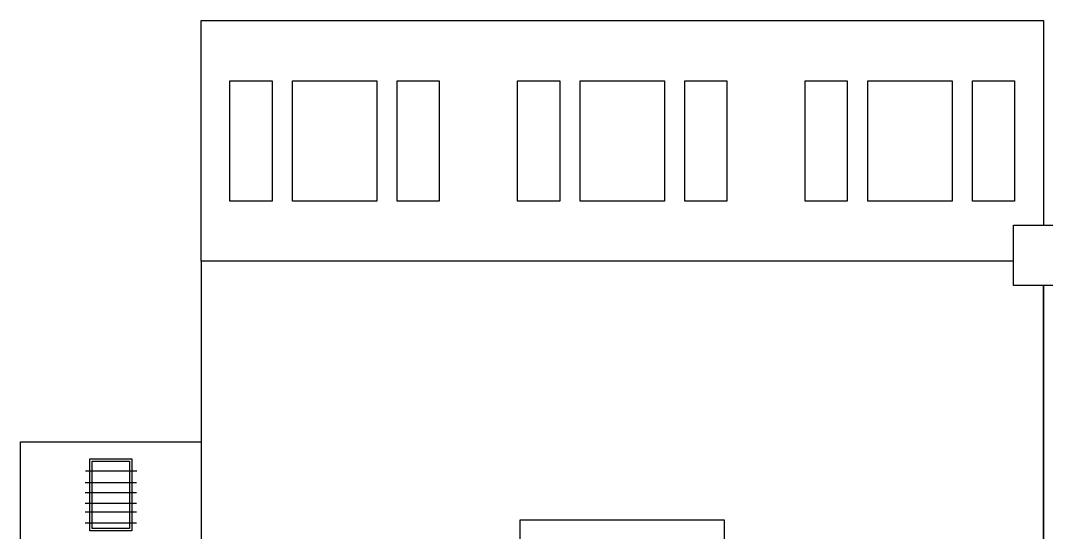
# Model space of a CAD drawing. Header units: millimetres. Extents: x -14813 to 141433, y -60308 to 84383.
# Drawn here: x 49146 to 57671, y -16629 to -12376 of the extents above; entities that cross this region are included whole.
import ezdxf

# ---------------------------------------------------------------- set-up
doc = ezdxf.new("R2010")
doc.units = ezdxf.units.MM
for name, color, linetype, lineweight in [('мебель', 44, 'Continuous', 25), ('стены', 7, 'Continuous', 25), ('территория', 74, 'Continuous', 25)]:
    doc.layers.add(name, color=color, linetype=linetype, lineweight=lineweight)

msp = doc.modelspace()

# ---------------------------------------------------------------- linework, layer by layer
at = {"layer": 'мебель'}
for p, q in [((49684.9, -16116.8), (50111.9, -16116.8)), ((49682.4, -16212.3), (50109.5, -16212.3)), ((49682.4, -16295.9), (50109.5, -16295.9)), ((49682.4, -16384.2), (50109.5, -16384.2)), ((49682.4, -16458.3), (50109.5, -16458.3)), ((49682.4, -16548.5), (50109.5, -16548.5))]:
    msp.add_line(p, q, dxfattribs=at)
for points in [[(50885.9, -12875.9), (51235.9, -12875.9), (51235.9, -13875.9), (50885.9, -13875.9), (50885.9, -12875.9)], [(51405.9, -12875.9), (52105.9, -12875.9), (52105.9, -13875.9), (51405.9, -13875.9), (51405.9, -12875.9)], [(52275.9, -12875.9), (52625.9, -12875.9), (52625.9, -13875.9), (52275.9, -13875.9), (52275.9, -12875.9)], [(53275.9, -12875.9), (53625.9, -12875.9), (53625.9, -13875.9), (53275.9, -13875.9), (53275.9, -12875.9)], [(53795.9, -12875.9), (54495.9, -12875.9), (54495.9, -13875.9), (53795.9, -13875.9), (53795.9, -12875.9)], [(54665.9, -12875.9), (55015.9, -12875.9), (55015.9, -13875.9), (54665.9, -13875.9), (54665.9, -12875.9)], [(55665.9, -12875.9), (56015.9, -12875.9), (56015.9, -13875.9), (55665.9, -13875.9), (55665.9, -12875.9)], [(56185.9, -12875.9), (56885.9, -12875.9), (56885.9, -13875.9), (56185.9, -13875.9), (56185.9, -12875.9)], [(57055.9, -12875.9), (57405.9, -12875.9), (57405.9, -13875.9), (57055.9, -13875.9), (57055.9, -12875.9)], [(49720.9, -16015.7), (50070.9, -16015.7), (50070.9, -16615.7), (49720.9, -16615.7), (49720.9, -16015.7)], [(53295.9, -16825.9), (54995.9, -16825.9), (54995.9, -16525.9), (53295.9, -16525.9), (53295.9, -16825.9)]]:
    msp.add_lwpolyline(points, dxfattribs=at)
msp.add_lwpolyline([(49740.9, -16035.7), (50050.9, -16035.7), (50050.9, -16595.7), (49740.9, -16595.7)], close=True, dxfattribs=at)
at = {"layer": 'стены'}
for points in [[(57395.9, -14075.9), (57895.9, -14075.9), (57895.9, -14575.9), (57395.9, -14575.9), (57395.9, -14075.9)], [(57645.9, -14575.9), (57645.9, -17625.9)]]:
    msp.add_lwpolyline(points, dxfattribs=at)
at = {"layer": 'территория'}
for points in [[(50645.9, -14375.9), (50645.9, -12375.9), (57645.9, -12375.9), (57645.9, -14075.9)], [(57395.9, -14375.9), (50645.9, -14375.9), (50645.9, -21375.9), (57395.9, -21375.9)], [(57645.9, -17625.9), (57645.9, -14575.9)], [(49145.9, -15875.9), (50645.9, -15875.9), (50645.9, -19875.9), (49145.9, -19875.9), (49145.9, -15875.9)]]:
    msp.add_lwpolyline(points, dxfattribs=at)

doc.saveas('drawing.dxf')
